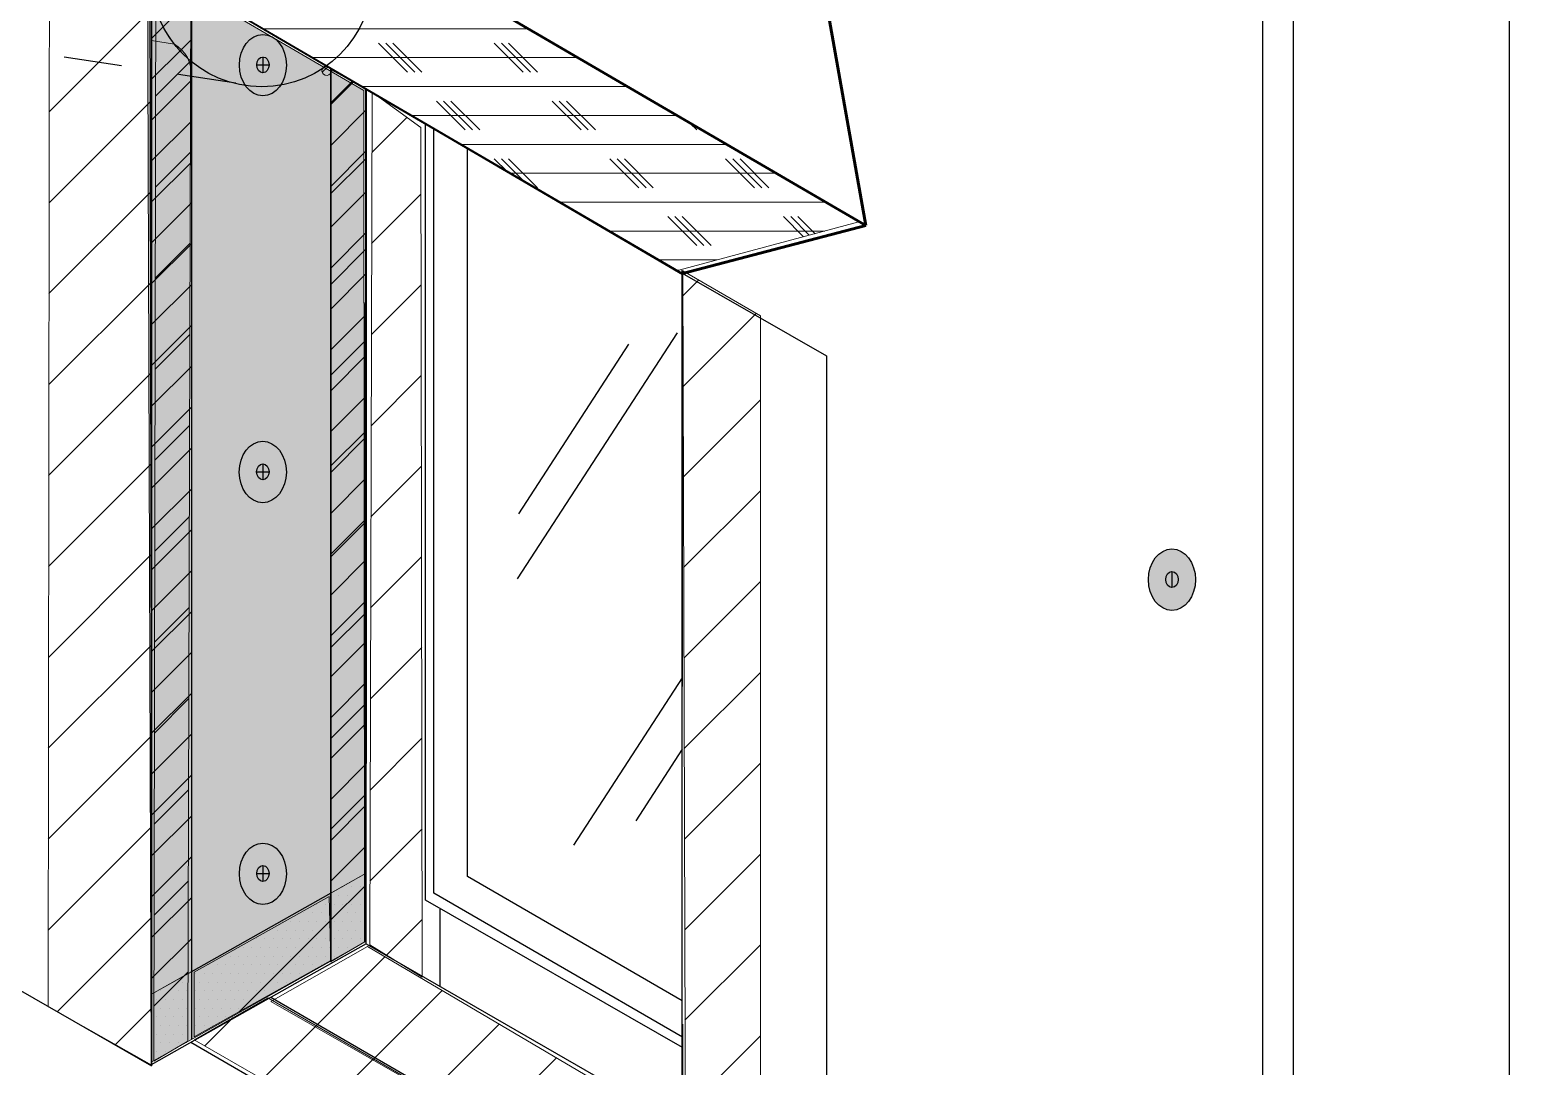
# Model space of a CAD drawing. Extents: x -1328 to 5679, y -4611 to 1603.
# Drawn here: x -736.2 to -502.8, y -1504.1 to -1342.8 of the extents above; entities that cross this region are included whole.
import ezdxf

# ---------------------------------------------------------------- set-up
doc = ezdxf.new("R2010")
doc.units = 0
doc.header["$MEASUREMENT"] = 0
doc.linetypes.add('AI-Linetype-27', pattern=[18.002632, 9.001316, -9.001316])
for name, color, linetype, lineweight in [('.ATI-HATCH', 7, 'Continuous', 0), ('G-ANNO-TTLB', 7, 'Continuous', 0), ('Layer 12', 7, 'Continuous', 0), ('TYVEK', 7, 'Continuous', 0)]:
    doc.layers.add(name, color=color, linetype=linetype, lineweight=lineweight)
pattern_1 = [(45, (0, 0), (-7.071067, 7.07107), [])]

# ---------------------------------------------------------------- blocks, each defined once
blk = doc.blocks.new('Block_88')
at = {"layer": 'TYVEK', "true_color": 0x003b71, "transparency": 33554687}
h = blk.add_hatch(color=156, dxfattribs=at)
h.dxf.hatch_style = 2
edge = h.paths.add_edge_path()
edge.add_ellipse((-558.54, -1428.37), major_axis=(0, 4.78), ratio=0.766948, start_angle=0, end_angle=360)
at = {"layer": 'TYVEK', "color": 18, "lineweight": 25, "true_color": 0x080808}
blk.add_line((-558.54, -1427.1), (-558.54, -1429.57), dxfattribs=at)
at = {"layer": 'TYVEK', "color": 18, "lineweight": 25, "true_color": 0x000000}
blk.add_ellipse((-558.54, -1428.37), major_axis=(0, 4.78), ratio=0.766948, dxfattribs=at)
at = {"layer": 'TYVEK', "color": 18, "lineweight": 25, "true_color": 0x080808}
blk.add_ellipse((-558.54, -1428.34), major_axis=(0, 1.23), ratio=0.788846, dxfattribs=at)
blk = doc.blocks.new('Block_205')
at = {"layer": 'TYVEK', "true_color": 0x003b71, "transparency": 33554687}
h = blk.add_hatch(color=156, dxfattribs=at)
h.dxf.hatch_style = 2
edge = h.paths.add_edge_path()
edge.add_ellipse((-699.99, -1348.25), major_axis=(0, 4.78), ratio=0.766948, start_angle=0, end_angle=360)
h = blk.add_hatch(color=156, dxfattribs=at)
h.dxf.hatch_style = 2
edge = h.paths.add_edge_path()
edge.add_ellipse((-700.01, -1411.61), major_axis=(0, 4.78), ratio=0.766948, start_angle=0, end_angle=360)
h = blk.add_hatch(color=156, dxfattribs=at)
h.dxf.hatch_style = 2
edge = h.paths.add_edge_path()
edge.add_ellipse((-699.99, -1474.16), major_axis=(0, 4.78), ratio=0.766948, start_angle=0, end_angle=360)
at = {"layer": 'TYVEK', "color": 18, "lineweight": 25, "true_color": 0x080808}
for p, q in [((-700.96, -1348.22), (-699.02, -1348.22)), ((-699.99, -1346.98), (-699.99, -1349.45)), ((-700.98, -1411.58), (-699.04, -1411.58)), ((-700.01, -1410.35), (-700.01, -1412.82)), ((-700.96, -1474.13), (-699.02, -1474.13)), ((-699.99, -1472.89), (-699.99, -1475.36))]:
    blk.add_line(p, q, dxfattribs=at)
at = {"layer": 'TYVEK', "color": 33, "lineweight": 25, "true_color": 0xcc9966}
for points in [[(-700.5, -1343.83)], [(-704.17, -1348.61)], [(-700.52, -1407.19)], [(-700.5, -1469.74)], [(-704.17, -1474.51)]]:
    blk.add_lwpolyline(points, dxfattribs=at)
at = {"layer": 'TYVEK', "color": 18, "lineweight": 25, "true_color": 0x000000}
for centre in [(-699.99, -1348.25), (-700.01, -1411.61), (-699.99, -1474.16)]:
    blk.add_ellipse(centre, major_axis=(0, 4.78), ratio=0.766948, dxfattribs=at)
at = {"layer": 'TYVEK', "color": 18, "lineweight": 25, "true_color": 0x080808}
for centre in [(-699.99, -1348.22), (-700.01, -1411.58), (-699.99, -1474.13)]:
    blk.add_ellipse(centre, major_axis=(0, 1.23), ratio=0.788846, dxfattribs=at)
blk = doc.blocks.new('Block_255')
at = {"layer": '.ATI-HATCH'}
for points, knots in [([(-711.11, -1336.07), (-711.11, -1336.07), (-717.31, -1332.45), (-717.31, -1332.45), (-717.31, -1332.45), (-717.31, -1332.9), (-717.31, -1332.9), (-717.31, -1332.9), (-717.31, -1332.9), (-717.31, -1332.9), (-717.31, -1332.9), (-717.31, -1336.43), (-717.31, -1336.43), (-716.78, -1340.85), (-714.55, -1344.9), (-711.11, -1347.72), (-711.11, -1347.72), (-711.11, -1336.07), (-711.11, -1336.07)], [0, 0, 0, 0, 1, 1, 1, 2, 2, 2, 3, 3, 3, 4, 4, 4, 5, 5, 5, 6, 6, 6, 6]), ([(-717.31, -1336.43), (-717.31, -1336.43), (-717.31, -1344.42), (-717.31, -1344.42), (-717.31, -1344.42), (-713.77, -1345), (-713.77, -1345), (-715.71, -1342.52), (-716.93, -1339.56), (-717.31, -1336.43)], [0, 0, 0, 0, 1, 1, 1, 2, 2, 2, 3, 3, 3, 3]), ([(-683.91, -1352.02), (-683.91, -1352.02), (-690.12, -1348.38), (-690.12, -1348.38), (-690.53, -1348.41), (-690.84, -1348.77), (-690.81, -1349.17), (-690.78, -1349.58), (-690.42, -1349.89), (-690.01, -1349.86), (-689.61, -1349.83), (-689.3, -1349.48), (-689.33, -1349.07), (-689.33, -1348.95), (-689.38, -1348.82), (-689.44, -1348.72), (-689.44, -1348.72), (-689.43, -1456.79), (-689.43, -1456.79), (-689.43, -1456.79), (-689.43, -1477.2), (-689.43, -1477.2), (-689.43, -1477.2), (-683.9, -1474.09), (-683.9, -1474.09), (-683.9, -1474.09), (-683.9, -1456.98), (-683.9, -1456.98), (-683.9, -1456.98), (-683.91, -1352.02), (-683.91, -1352.02)], [0, 0, 0, 0, 1, 1, 1, 2, 2, 2, 3, 3, 3, 4, 4, 4, 5, 5, 5, 6, 6, 6, 7, 7, 7, 8, 8, 8, 9, 9, 9, 10, 10, 10, 10])]:
    blk.add_open_spline(points, degree=3, knots=knots, dxfattribs=at)
at = {"layer": '.ATI-HATCH', "color": 8, "lineweight": 0, "true_color": 0x808080}
for points in [[(-717.14, -1337.55), (-717.14, -1337.55), (-713.98, -1334.39), (-713.98, -1334.39)], [(-717.31, -1337.72), (-717.31, -1337.72), (-717.14, -1337.55), (-717.14, -1337.55)], [(-715.51, -1342.29), (-715.51, -1342.29), (-711.11, -1337.88), (-711.11, -1337.88)], [(-717.31, -1344.09), (-717.31, -1344.09), (-715.51, -1342.29), (-715.51, -1342.29)], [(-712.89, -1346.03), (-712.89, -1346.03), (-711.11, -1344.25), (-711.11, -1344.25)], [(-690.77, -1349.37), (-690.77, -1349.37), (-689.9, -1348.51), (-689.9, -1348.51)], [(-689.44, -1354.41), (-689.44, -1354.41), (-685.89, -1350.86), (-685.89, -1350.86)], [(-689.44, -1360.77), (-689.44, -1360.77), (-683.91, -1355.24), (-683.91, -1355.24)], [(-689.44, -1367.14), (-689.44, -1367.14), (-683.91, -1361.61), (-683.91, -1361.61)], [(-689.44, -1373.5), (-689.44, -1373.5), (-683.91, -1367.97), (-683.91, -1367.97)], [(-689.44, -1379.87), (-689.44, -1379.87), (-683.91, -1374.33), (-683.91, -1374.33)], [(-689.44, -1386.23), (-689.44, -1386.23), (-683.91, -1380.7), (-683.91, -1380.7)], [(-689.44, -1392.59), (-689.44, -1392.59), (-683.91, -1387.06), (-683.91, -1387.06)], [(-689.44, -1398.96), (-689.44, -1398.96), (-683.9, -1393.43), (-683.9, -1393.43)], [(-689.44, -1405.32), (-689.44, -1405.32), (-683.9, -1399.79), (-683.9, -1399.79)], [(-689.44, -1411.69), (-689.44, -1411.69), (-683.9, -1406.15), (-683.9, -1406.15)], [(-689.43, -1418.05), (-689.43, -1418.05), (-683.9, -1412.52), (-683.9, -1412.52)], [(-689.43, -1424.42), (-689.43, -1424.42), (-683.9, -1418.88), (-683.9, -1418.88)], [(-689.43, -1430.78), (-689.43, -1430.78), (-683.9, -1425.25), (-683.9, -1425.25)], [(-689.43, -1437.14), (-689.43, -1437.14), (-683.9, -1431.61), (-683.9, -1431.61)], [(-689.43, -1443.51), (-689.43, -1443.51), (-683.9, -1437.98), (-683.9, -1437.98)], [(-689.43, -1449.87), (-689.43, -1449.87), (-683.9, -1444.34), (-683.9, -1444.34)], [(-689.43, -1456.24), (-689.43, -1456.24), (-683.9, -1450.7), (-683.9, -1450.7)], [(-689.43, -1462.6), (-689.43, -1462.6), (-683.9, -1457.07), (-683.9, -1457.07)], [(-689.43, -1468.97), (-689.43, -1468.97), (-683.9, -1463.43), (-683.9, -1463.43)], [(-689.43, -1475.33), (-689.43, -1475.33), (-683.9, -1469.8), (-683.9, -1469.8)]]:
    blk.add_open_spline(points, degree=3, dxfattribs=at)
blk = doc.blocks.new('Block_256')
at = {"layer": '.ATI-HATCH'}
blk.add_lwpolyline([(-694.19, -1490.84), (-683.9, -1485.04), (-683.9, -1474.09), (-717.31, -1492.9), (-717.31, -1503.86), (-711.43, -1500.55)], close=True, dxfattribs=at)
at = {"layer": '.ATI-HATCH', "color": 8, "lineweight": 0, "true_color": 0x808080}
for points in [[(-684.16, -1474.83), (-684.16, -1474.83), (-684.16, -1474.83), (-684.16, -1474.83)], [(-687.54, -1476.18), (-687.54, -1476.18), (-687.54, -1476.18), (-687.54, -1476.18)], [(-686.19, -1476.18), (-686.19, -1476.18), (-686.19, -1476.18), (-686.19, -1476.18)], [(-684.84, -1476.18), (-684.84, -1476.18), (-684.84, -1476.18), (-684.84, -1476.18)], [(-691.59, -1478.88), (-691.59, -1478.88), (-691.59, -1478.88), (-691.59, -1478.88)], [(-690.24, -1478.88), (-690.24, -1478.88), (-690.24, -1478.88), (-690.24, -1478.88)], [(-689.57, -1477.53), (-689.57, -1477.53), (-689.57, -1477.53), (-689.57, -1477.53)], [(-688.89, -1478.88), (-688.89, -1478.88), (-688.89, -1478.88), (-688.89, -1478.88)], [(-688.21, -1477.53), (-688.21, -1477.53), (-688.21, -1477.53), (-688.21, -1477.53)], [(-687.54, -1478.88), (-687.54, -1478.88), (-687.54, -1478.88), (-687.54, -1478.88)], [(-686.86, -1477.53), (-686.86, -1477.53), (-686.86, -1477.53), (-686.86, -1477.53)], [(-686.19, -1478.88), (-686.19, -1478.88), (-686.19, -1478.88), (-686.19, -1478.88)], [(-685.51, -1477.53), (-685.51, -1477.53), (-685.51, -1477.53), (-685.51, -1477.53)], [(-684.84, -1478.88), (-684.84, -1478.88), (-684.84, -1478.88), (-684.84, -1478.88)], [(-684.16, -1477.53), (-684.16, -1477.53), (-684.16, -1477.53), (-684.16, -1477.53)], [(-696.99, -1481.58), (-696.99, -1481.58), (-696.99, -1481.58), (-696.99, -1481.58)], [(-695.64, -1481.58), (-695.64, -1481.58), (-695.64, -1481.58), (-695.64, -1481.58)], [(-694.29, -1481.58), (-694.29, -1481.58), (-694.29, -1481.58), (-694.29, -1481.58)], [(-693.62, -1480.23), (-693.62, -1480.23), (-693.62, -1480.23), (-693.62, -1480.23)], [(-692.94, -1481.58), (-692.94, -1481.58), (-692.94, -1481.58), (-692.94, -1481.58)], [(-692.27, -1480.23), (-692.27, -1480.23), (-692.27, -1480.23), (-692.27, -1480.23)], [(-691.59, -1481.58), (-691.59, -1481.58), (-691.59, -1481.58), (-691.59, -1481.58)], [(-690.92, -1480.23), (-690.92, -1480.23), (-690.92, -1480.23), (-690.92, -1480.23)], [(-690.24, -1481.58), (-690.24, -1481.58), (-690.24, -1481.58), (-690.24, -1481.58)], [(-689.57, -1480.23), (-689.57, -1480.23), (-689.57, -1480.23), (-689.57, -1480.23)], [(-688.89, -1481.58), (-688.89, -1481.58), (-688.89, -1481.58), (-688.89, -1481.58)], [(-688.21, -1480.23), (-688.21, -1480.23), (-688.21, -1480.23), (-688.21, -1480.23)], [(-687.54, -1481.58), (-687.54, -1481.58), (-687.54, -1481.58), (-687.54, -1481.58)], [(-686.86, -1480.23), (-686.86, -1480.23), (-686.86, -1480.23), (-686.86, -1480.23)], [(-686.19, -1481.58), (-686.19, -1481.58), (-686.19, -1481.58), (-686.19, -1481.58)], [(-685.51, -1480.23), (-685.51, -1480.23), (-685.51, -1480.23), (-685.51, -1480.23)], [(-684.84, -1481.58), (-684.84, -1481.58), (-684.84, -1481.58), (-684.84, -1481.58)], [(-684.16, -1480.23), (-684.16, -1480.23), (-684.16, -1480.23), (-684.16, -1480.23)], [(-701.04, -1484.28), (-701.04, -1484.28), (-701.04, -1484.28), (-701.04, -1484.28)], [(-699.69, -1484.28), (-699.69, -1484.28), (-699.69, -1484.28), (-699.69, -1484.28)], [(-699.02, -1482.93), (-699.02, -1482.93), (-699.02, -1482.93), (-699.02, -1482.93)], [(-698.34, -1484.28), (-698.34, -1484.28), (-698.34, -1484.28), (-698.34, -1484.28)], [(-697.67, -1482.93), (-697.67, -1482.93), (-697.67, -1482.93), (-697.67, -1482.93)], [(-696.99, -1484.28), (-696.99, -1484.28), (-696.99, -1484.28), (-696.99, -1484.28)], [(-696.32, -1482.93), (-696.32, -1482.93), (-696.32, -1482.93), (-696.32, -1482.93)], [(-695.64, -1484.28), (-695.64, -1484.28), (-695.64, -1484.28), (-695.64, -1484.28)], [(-694.97, -1482.93), (-694.97, -1482.93), (-694.97, -1482.93), (-694.97, -1482.93)], [(-694.29, -1484.28), (-694.29, -1484.28), (-694.29, -1484.28), (-694.29, -1484.28)], [(-693.62, -1482.93), (-693.62, -1482.93), (-693.62, -1482.93), (-693.62, -1482.93)], [(-692.94, -1484.28), (-692.94, -1484.28), (-692.94, -1484.28), (-692.94, -1484.28)], [(-692.27, -1482.93), (-692.27, -1482.93), (-692.27, -1482.93), (-692.27, -1482.93)], [(-691.59, -1484.28), (-691.59, -1484.28), (-691.59, -1484.28), (-691.59, -1484.28)], [(-690.92, -1482.93), (-690.92, -1482.93), (-690.92, -1482.93), (-690.92, -1482.93)], [(-690.24, -1484.28), (-690.24, -1484.28), (-690.24, -1484.28), (-690.24, -1484.28)], [(-689.57, -1482.93), (-689.57, -1482.93), (-689.57, -1482.93), (-689.57, -1482.93)], [(-688.89, -1484.28), (-688.89, -1484.28), (-688.89, -1484.28), (-688.89, -1484.28)], [(-688.21, -1482.93), (-688.21, -1482.93), (-688.21, -1482.93), (-688.21, -1482.93)], [(-687.54, -1484.28), (-687.54, -1484.28), (-687.54, -1484.28), (-687.54, -1484.28)], [(-686.86, -1482.93), (-686.86, -1482.93), (-686.86, -1482.93), (-686.86, -1482.93)], [(-686.19, -1484.28), (-686.19, -1484.28), (-686.19, -1484.28), (-686.19, -1484.28)], [(-685.51, -1482.93), (-685.51, -1482.93), (-685.51, -1482.93), (-685.51, -1482.93)], [(-684.84, -1484.28), (-684.84, -1484.28), (-684.84, -1484.28), (-684.84, -1484.28)], [(-684.16, -1482.93), (-684.16, -1482.93), (-684.16, -1482.93), (-684.16, -1482.93)], [(-703.07, -1485.63), (-703.07, -1485.63), (-703.07, -1485.63), (-703.07, -1485.63)], [(-701.72, -1485.63), (-701.72, -1485.63), (-701.72, -1485.63), (-701.72, -1485.63)], [(-700.37, -1485.63), (-700.37, -1485.63), (-700.37, -1485.63), (-700.37, -1485.63)], [(-699.02, -1485.63), (-699.02, -1485.63), (-699.02, -1485.63), (-699.02, -1485.63)], [(-697.67, -1485.63), (-697.67, -1485.63), (-697.67, -1485.63), (-697.67, -1485.63)], [(-696.32, -1485.63), (-696.32, -1485.63), (-696.32, -1485.63), (-696.32, -1485.63)], [(-694.97, -1485.63), (-694.97, -1485.63), (-694.97, -1485.63), (-694.97, -1485.63)], [(-693.62, -1485.63), (-693.62, -1485.63), (-693.62, -1485.63), (-693.62, -1485.63)], [(-692.27, -1485.63), (-692.27, -1485.63), (-692.27, -1485.63), (-692.27, -1485.63)], [(-690.92, -1485.63), (-690.92, -1485.63), (-690.92, -1485.63), (-690.92, -1485.63)], [(-689.57, -1485.63), (-689.57, -1485.63), (-689.57, -1485.63), (-689.57, -1485.63)], [(-688.21, -1485.63), (-688.21, -1485.63), (-688.21, -1485.63), (-688.21, -1485.63)], [(-686.86, -1485.63), (-686.86, -1485.63), (-686.86, -1485.63), (-686.86, -1485.63)], [(-685.51, -1485.63), (-685.51, -1485.63), (-685.51, -1485.63), (-685.51, -1485.63)], [(-708.47, -1488.33), (-708.47, -1488.33), (-708.47, -1488.33), (-708.47, -1488.33)], [(-707.12, -1488.33), (-707.12, -1488.33), (-707.12, -1488.33), (-707.12, -1488.33)], [(-706.44, -1486.98), (-706.44, -1486.98), (-706.44, -1486.98), (-706.44, -1486.98)], [(-705.77, -1488.33), (-705.77, -1488.33), (-705.77, -1488.33), (-705.77, -1488.33)], [(-705.09, -1486.98), (-705.09, -1486.98), (-705.09, -1486.98), (-705.09, -1486.98)], [(-704.42, -1488.33), (-704.42, -1488.33), (-704.42, -1488.33), (-704.42, -1488.33)], [(-703.74, -1486.98), (-703.74, -1486.98), (-703.74, -1486.98), (-703.74, -1486.98)], [(-703.07, -1488.33), (-703.07, -1488.33), (-703.07, -1488.33), (-703.07, -1488.33)], [(-702.39, -1486.98), (-702.39, -1486.98), (-702.39, -1486.98), (-702.39, -1486.98)], [(-701.72, -1488.33), (-701.72, -1488.33), (-701.72, -1488.33), (-701.72, -1488.33)], [(-701.04, -1486.98), (-701.04, -1486.98), (-701.04, -1486.98), (-701.04, -1486.98)], [(-700.37, -1488.33), (-700.37, -1488.33), (-700.37, -1488.33), (-700.37, -1488.33)], [(-699.69, -1486.98), (-699.69, -1486.98), (-699.69, -1486.98), (-699.69, -1486.98)], [(-699.02, -1488.33), (-699.02, -1488.33), (-699.02, -1488.33), (-699.02, -1488.33)], [(-698.34, -1486.98), (-698.34, -1486.98), (-698.34, -1486.98), (-698.34, -1486.98)], [(-697.67, -1488.33), (-697.67, -1488.33), (-697.67, -1488.33), (-697.67, -1488.33)], [(-696.99, -1486.98), (-696.99, -1486.98), (-696.99, -1486.98), (-696.99, -1486.98)], [(-696.32, -1488.33), (-696.32, -1488.33), (-696.32, -1488.33), (-696.32, -1488.33)], [(-695.64, -1486.98), (-695.64, -1486.98), (-695.64, -1486.98), (-695.64, -1486.98)], [(-694.97, -1488.33), (-694.97, -1488.33), (-694.97, -1488.33), (-694.97, -1488.33)], [(-694.29, -1486.98), (-694.29, -1486.98), (-694.29, -1486.98), (-694.29, -1486.98)], [(-693.62, -1488.33), (-693.62, -1488.33), (-693.62, -1488.33), (-693.62, -1488.33)], [(-692.94, -1486.98), (-692.94, -1486.98), (-692.94, -1486.98), (-692.94, -1486.98)], [(-692.27, -1488.33), (-692.27, -1488.33), (-692.27, -1488.33), (-692.27, -1488.33)], [(-691.59, -1486.98), (-691.59, -1486.98), (-691.59, -1486.98), (-691.59, -1486.98)], [(-690.92, -1488.33), (-690.92, -1488.33), (-690.92, -1488.33), (-690.92, -1488.33)], [(-690.24, -1486.98), (-690.24, -1486.98), (-690.24, -1486.98), (-690.24, -1486.98)], [(-688.89, -1486.98), (-688.89, -1486.98), (-688.89, -1486.98), (-688.89, -1486.98)], [(-687.54, -1486.98), (-687.54, -1486.98), (-687.54, -1486.98), (-687.54, -1486.98)], [(-713.87, -1491.03), (-713.87, -1491.03), (-713.87, -1491.03), (-713.87, -1491.03)], [(-712.52, -1491.03), (-712.52, -1491.03), (-712.52, -1491.03), (-712.52, -1491.03)], [(-711.17, -1491.03), (-711.17, -1491.03), (-711.17, -1491.03), (-711.17, -1491.03)], [(-710.49, -1489.68), (-710.49, -1489.68), (-710.49, -1489.68), (-710.49, -1489.68)], [(-709.82, -1491.03), (-709.82, -1491.03), (-709.82, -1491.03), (-709.82, -1491.03)], [(-709.14, -1489.68), (-709.14, -1489.68), (-709.14, -1489.68), (-709.14, -1489.68)], [(-708.47, -1491.03), (-708.47, -1491.03), (-708.47, -1491.03), (-708.47, -1491.03)], [(-707.79, -1489.68), (-707.79, -1489.68), (-707.79, -1489.68), (-707.79, -1489.68)], [(-707.12, -1491.03), (-707.12, -1491.03), (-707.12, -1491.03), (-707.12, -1491.03)], [(-706.44, -1489.68), (-706.44, -1489.68), (-706.44, -1489.68), (-706.44, -1489.68)], [(-705.77, -1491.03), (-705.77, -1491.03), (-705.77, -1491.03), (-705.77, -1491.03)], [(-705.09, -1489.68), (-705.09, -1489.68), (-705.09, -1489.68), (-705.09, -1489.68)], [(-704.42, -1491.03), (-704.42, -1491.03), (-704.42, -1491.03), (-704.42, -1491.03)], [(-703.74, -1489.68), (-703.74, -1489.68), (-703.74, -1489.68), (-703.74, -1489.68)], [(-703.07, -1491.03), (-703.07, -1491.03), (-703.07, -1491.03), (-703.07, -1491.03)], [(-702.39, -1489.68), (-702.39, -1489.68), (-702.39, -1489.68), (-702.39, -1489.68)], [(-701.72, -1491.03), (-701.72, -1491.03), (-701.72, -1491.03), (-701.72, -1491.03)], [(-701.04, -1489.68), (-701.04, -1489.68), (-701.04, -1489.68), (-701.04, -1489.68)], [(-700.37, -1491.03), (-700.37, -1491.03), (-700.37, -1491.03), (-700.37, -1491.03)], [(-699.69, -1489.68), (-699.69, -1489.68), (-699.69, -1489.68), (-699.69, -1489.68)], [(-699.02, -1491.03), (-699.02, -1491.03), (-699.02, -1491.03), (-699.02, -1491.03)], [(-698.34, -1489.68), (-698.34, -1489.68), (-698.34, -1489.68), (-698.34, -1489.68)], [(-697.67, -1491.03), (-697.67, -1491.03), (-697.67, -1491.03), (-697.67, -1491.03)], [(-696.99, -1489.68), (-696.99, -1489.68), (-696.99, -1489.68), (-696.99, -1489.68)], [(-696.32, -1491.03), (-696.32, -1491.03), (-696.32, -1491.03), (-696.32, -1491.03)], [(-695.64, -1489.68), (-695.64, -1489.68), (-695.64, -1489.68), (-695.64, -1489.68)], [(-694.97, -1491.03), (-694.97, -1491.03), (-694.97, -1491.03), (-694.97, -1491.03)], [(-694.29, -1489.68), (-694.29, -1489.68), (-694.29, -1489.68), (-694.29, -1489.68)], [(-692.94, -1489.68), (-692.94, -1489.68), (-692.94, -1489.68), (-692.94, -1489.68)], [(-716.57, -1493.73), (-716.57, -1493.73), (-716.57, -1493.73), (-716.57, -1493.73)], [(-715.89, -1492.38), (-715.89, -1492.38), (-715.89, -1492.38), (-715.89, -1492.38)], [(-715.22, -1493.73), (-715.22, -1493.73), (-715.22, -1493.73), (-715.22, -1493.73)], [(-714.54, -1492.38), (-714.54, -1492.38), (-714.54, -1492.38), (-714.54, -1492.38)], [(-713.87, -1493.73), (-713.87, -1493.73), (-713.87, -1493.73), (-713.87, -1493.73)], [(-713.19, -1492.38), (-713.19, -1492.38), (-713.19, -1492.38), (-713.19, -1492.38)], [(-712.52, -1493.73), (-712.52, -1493.73), (-712.52, -1493.73), (-712.52, -1493.73)], [(-711.84, -1492.38), (-711.84, -1492.38), (-711.84, -1492.38), (-711.84, -1492.38)], [(-711.17, -1493.73), (-711.17, -1493.73), (-711.17, -1493.73), (-711.17, -1493.73)], [(-710.49, -1492.38), (-710.49, -1492.38), (-710.49, -1492.38), (-710.49, -1492.38)], [(-709.82, -1493.73), (-709.82, -1493.73), (-709.82, -1493.73), (-709.82, -1493.73)], [(-709.14, -1492.38), (-709.14, -1492.38), (-709.14, -1492.38), (-709.14, -1492.38)], [(-708.47, -1493.73), (-708.47, -1493.73), (-708.47, -1493.73), (-708.47, -1493.73)], [(-707.79, -1492.38), (-707.79, -1492.38), (-707.79, -1492.38), (-707.79, -1492.38)], [(-707.12, -1493.73), (-707.12, -1493.73), (-707.12, -1493.73), (-707.12, -1493.73)], [(-706.44, -1492.38), (-706.44, -1492.38), (-706.44, -1492.38), (-706.44, -1492.38)], [(-705.77, -1493.73), (-705.77, -1493.73), (-705.77, -1493.73), (-705.77, -1493.73)], [(-705.09, -1492.38), (-705.09, -1492.38), (-705.09, -1492.38), (-705.09, -1492.38)], [(-704.42, -1493.73), (-704.42, -1493.73), (-704.42, -1493.73), (-704.42, -1493.73)], [(-703.74, -1492.38), (-703.74, -1492.38), (-703.74, -1492.38), (-703.74, -1492.38)], [(-703.07, -1493.73), (-703.07, -1493.73), (-703.07, -1493.73), (-703.07, -1493.73)], [(-702.39, -1492.38), (-702.39, -1492.38), (-702.39, -1492.38), (-702.39, -1492.38)], [(-701.72, -1493.73), (-701.72, -1493.73), (-701.72, -1493.73), (-701.72, -1493.73)], [(-701.04, -1492.38), (-701.04, -1492.38), (-701.04, -1492.38), (-701.04, -1492.38)], [(-700.37, -1493.73), (-700.37, -1493.73), (-700.37, -1493.73), (-700.37, -1493.73)], [(-699.69, -1492.38), (-699.69, -1492.38), (-699.69, -1492.38), (-699.69, -1492.38)], [(-698.34, -1492.38), (-698.34, -1492.38), (-698.34, -1492.38), (-698.34, -1492.38)], [(-696.99, -1492.38), (-696.99, -1492.38), (-696.99, -1492.38), (-696.99, -1492.38)], [(-717.24, -1495.08), (-717.24, -1495.08), (-717.24, -1495.08), (-717.24, -1495.08)], [(-715.89, -1495.08), (-715.89, -1495.08), (-715.89, -1495.08), (-715.89, -1495.08)], [(-714.54, -1495.08), (-714.54, -1495.08), (-714.54, -1495.08), (-714.54, -1495.08)], [(-713.19, -1495.08), (-713.19, -1495.08), (-713.19, -1495.08), (-713.19, -1495.08)], [(-711.84, -1495.08), (-711.84, -1495.08), (-711.84, -1495.08), (-711.84, -1495.08)], [(-710.49, -1495.08), (-710.49, -1495.08), (-710.49, -1495.08), (-710.49, -1495.08)], [(-709.14, -1495.08), (-709.14, -1495.08), (-709.14, -1495.08), (-709.14, -1495.08)], [(-707.79, -1495.08), (-707.79, -1495.08), (-707.79, -1495.08), (-707.79, -1495.08)], [(-706.44, -1495.08), (-706.44, -1495.08), (-706.44, -1495.08), (-706.44, -1495.08)], [(-705.09, -1495.08), (-705.09, -1495.08), (-705.09, -1495.08), (-705.09, -1495.08)], [(-703.74, -1495.08), (-703.74, -1495.08), (-703.74, -1495.08), (-703.74, -1495.08)], [(-702.39, -1495.08), (-702.39, -1495.08), (-702.39, -1495.08), (-702.39, -1495.08)], [(-717.24, -1497.78), (-717.24, -1497.78), (-717.24, -1497.78), (-717.24, -1497.78)], [(-716.57, -1496.43), (-716.57, -1496.43), (-716.57, -1496.43), (-716.57, -1496.43)], [(-715.89, -1497.78), (-715.89, -1497.78), (-715.89, -1497.78), (-715.89, -1497.78)], [(-715.22, -1496.43), (-715.22, -1496.43), (-715.22, -1496.43), (-715.22, -1496.43)], [(-714.54, -1497.78), (-714.54, -1497.78), (-714.54, -1497.78), (-714.54, -1497.78)], [(-713.87, -1496.43), (-713.87, -1496.43), (-713.87, -1496.43), (-713.87, -1496.43)], [(-713.19, -1497.78), (-713.19, -1497.78), (-713.19, -1497.78), (-713.19, -1497.78)], [(-712.52, -1496.43), (-712.52, -1496.43), (-712.52, -1496.43), (-712.52, -1496.43)], [(-711.84, -1497.78), (-711.84, -1497.78), (-711.84, -1497.78), (-711.84, -1497.78)], [(-711.17, -1496.43), (-711.17, -1496.43), (-711.17, -1496.43), (-711.17, -1496.43)], [(-710.49, -1497.78), (-710.49, -1497.78), (-710.49, -1497.78), (-710.49, -1497.78)], [(-709.82, -1496.43), (-709.82, -1496.43), (-709.82, -1496.43), (-709.82, -1496.43)], [(-709.14, -1497.78), (-709.14, -1497.78), (-709.14, -1497.78), (-709.14, -1497.78)], [(-708.47, -1496.43), (-708.47, -1496.43), (-708.47, -1496.43), (-708.47, -1496.43)], [(-707.79, -1497.78), (-707.79, -1497.78), (-707.79, -1497.78), (-707.79, -1497.78)], [(-707.12, -1496.43), (-707.12, -1496.43), (-707.12, -1496.43), (-707.12, -1496.43)], [(-705.77, -1496.43), (-705.77, -1496.43), (-705.77, -1496.43), (-705.77, -1496.43)], [(-704.42, -1496.43), (-704.42, -1496.43), (-704.42, -1496.43), (-704.42, -1496.43)], [(-717.24, -1500.49), (-717.24, -1500.49), (-717.24, -1500.49), (-717.24, -1500.49)], [(-716.57, -1499.14), (-716.57, -1499.14), (-716.57, -1499.14), (-716.57, -1499.14)], [(-715.89, -1500.49), (-715.89, -1500.49), (-715.89, -1500.49), (-715.89, -1500.49)], [(-715.22, -1499.14), (-715.22, -1499.14), (-715.22, -1499.14), (-715.22, -1499.14)], [(-714.54, -1500.49), (-714.54, -1500.49), (-714.54, -1500.49), (-714.54, -1500.49)], [(-713.87, -1499.14), (-713.87, -1499.14), (-713.87, -1499.14), (-713.87, -1499.14)], [(-713.19, -1500.49), (-713.19, -1500.49), (-713.19, -1500.49), (-713.19, -1500.49)], [(-712.52, -1499.14), (-712.52, -1499.14), (-712.52, -1499.14), (-712.52, -1499.14)], [(-711.84, -1500.49), (-711.84, -1500.49), (-711.84, -1500.49), (-711.84, -1500.49)], [(-711.17, -1499.14), (-711.17, -1499.14), (-711.17, -1499.14), (-711.17, -1499.14)], [(-709.82, -1499.14), (-709.82, -1499.14), (-709.82, -1499.14), (-709.82, -1499.14)], [(-716.57, -1501.84), (-716.57, -1501.84), (-716.57, -1501.84), (-716.57, -1501.84)], [(-715.22, -1501.84), (-715.22, -1501.84), (-715.22, -1501.84), (-715.22, -1501.84)], [(-713.87, -1501.84), (-713.87, -1501.84), (-713.87, -1501.84), (-713.87, -1501.84)], [(-717.24, -1503.19), (-717.24, -1503.19), (-717.24, -1503.19), (-717.24, -1503.19)]]:
    blk.add_open_spline(points, degree=3, dxfattribs=at)
blk = doc.blocks.new('Block_257')
at = {"layer": '.ATI-HATCH'}
blk.add_open_spline([(-711.11, -1349.89), (-711, -1347.88), (-712.03, -1345.99), (-713.77, -1345), (-713.77, -1345), (-717.31, -1344.42), (-717.31, -1344.42), (-717.31, -1344.42), (-717.31, -1492.9), (-717.31, -1492.9), (-717.31, -1492.9), (-711.11, -1489.41), (-711.11, -1489.41), (-711.11, -1489.41), (-711.11, -1349.89), (-711.11, -1349.89)], degree=3, knots=[0, 0, 0, 0, 1, 1, 1, 2, 2, 2, 3, 3, 3, 4, 4, 4, 5, 5, 5, 5], dxfattribs=at)
at = {"layer": '.ATI-HATCH', "color": 8, "lineweight": 0, "true_color": 0x808080}
for points in [[(-717.31, -1350.45), (-717.31, -1350.45), (-712.68, -1345.82), (-712.68, -1345.82)], [(-717.31, -1356.82), (-717.31, -1356.82), (-711.11, -1350.61), (-711.11, -1350.61)], [(-717.31, -1363.18), (-717.31, -1363.18), (-711.11, -1356.98), (-711.11, -1356.98)], [(-717.31, -1369.55), (-717.31, -1369.55), (-711.11, -1363.34), (-711.11, -1363.34)], [(-717.31, -1375.91), (-717.31, -1375.91), (-711.11, -1369.71), (-711.11, -1369.71)], [(-717.31, -1382.28), (-717.31, -1382.28), (-711.11, -1376.07), (-711.11, -1376.07)], [(-717.31, -1388.64), (-717.31, -1388.64), (-711.11, -1382.44), (-711.11, -1382.44)], [(-717.31, -1395.01), (-717.31, -1395.01), (-711.11, -1388.8), (-711.11, -1388.8)], [(-717.31, -1401.37), (-717.31, -1401.37), (-711.11, -1395.17), (-711.11, -1395.17)], [(-717.31, -1407.74), (-717.31, -1407.74), (-711.11, -1401.53), (-711.11, -1401.53)], [(-717.31, -1414.1), (-717.31, -1414.1), (-711.11, -1407.9), (-711.11, -1407.9)], [(-717.31, -1420.47), (-717.31, -1420.47), (-711.11, -1414.26), (-711.11, -1414.26)], [(-717.31, -1426.83), (-717.31, -1426.83), (-711.11, -1420.63), (-711.11, -1420.63)], [(-717.31, -1433.2), (-717.31, -1433.2), (-711.11, -1426.99), (-711.11, -1426.99)], [(-717.31, -1439.56), (-717.31, -1439.56), (-711.11, -1433.36), (-711.11, -1433.36)], [(-717.31, -1445.93), (-717.31, -1445.93), (-711.11, -1439.72), (-711.11, -1439.72)], [(-717.31, -1452.29), (-717.31, -1452.29), (-711.11, -1446.09), (-711.11, -1446.09)], [(-717.31, -1458.66), (-717.31, -1458.66), (-711.11, -1452.45), (-711.11, -1452.45)], [(-717.31, -1465.02), (-717.31, -1465.02), (-711.11, -1458.82), (-711.11, -1458.82)], [(-717.31, -1471.38), (-717.31, -1471.38), (-711.11, -1465.18), (-711.11, -1465.18)], [(-717.31, -1477.75), (-717.31, -1477.75), (-711.11, -1471.55), (-711.11, -1471.55)], [(-717.31, -1484.11), (-717.31, -1484.11), (-711.11, -1477.91), (-711.11, -1477.91)], [(-717.31, -1490.48), (-717.31, -1490.48), (-711.11, -1484.28), (-711.11, -1484.28)]]:
    blk.add_open_spline(points, degree=3, dxfattribs=at)
blk = doc.blocks.new('Block_265')
at = {"layer": '.ATI-HATCH'}
for points, knots in [([(-741.09, -1294.46), (-741.09, -1294.46), (-717.5, -1332.33), (-717.5, -1332.33), (-717.5, -1332.33), (-717.37, -1332.41), (-717.37, -1332.41), (-717.37, -1332.41), (-676.16, -1332.41), (-676.16, -1332.41), (-676.16, -1332.41), (-741.09, -1294.46), (-741.09, -1294.46)], [0, 0, 0, 0, 1, 1, 1, 2, 2, 2, 3, 3, 3, 4, 4, 4, 4]), ([(-676.16, -1332.41), (-676.16, -1332.41), (-716.84, -1332.41), (-716.84, -1332.41), (-716.84, -1332.41), (-716.84, -1332.72), (-716.84, -1332.72), (-716.84, -1332.72), (-635.84, -1380.19), (-635.84, -1380.19), (-635.84, -1380.19), (-635.26, -1380.19), (-635.26, -1380.19), (-635.26, -1380.19), (-607.28, -1372.67), (-607.28, -1372.67), (-607.28, -1372.67), (-676.16, -1332.41), (-676.16, -1332.41)], [0, 0, 0, 0, 1, 1, 1, 2, 2, 2, 3, 3, 3, 4, 4, 4, 5, 5, 5, 6, 6, 6, 6])]:
    blk.add_open_spline(points, degree=3, knots=knots, dxfattribs=at)
at = {"layer": '.ATI-HATCH', "color": 8, "lineweight": 0, "true_color": 0x808080}
for points in [[(-739.14, -1297.58), (-739.14, -1297.58), (-735.74, -1297.58), (-735.74, -1297.58)], [(-736.34, -1302.08), (-736.34, -1302.08), (-728.04, -1302.08), (-728.04, -1302.08)], [(-733.54, -1306.58), (-733.54, -1306.58), (-720.34, -1306.58), (-720.34, -1306.58)], [(-713.5, -1313.33), (-713.5, -1313.33), (-718, -1308.83), (-718, -1308.83)], [(-712.38, -1313.33), (-712.38, -1313.33), (-716.88, -1308.83), (-716.88, -1308.83)], [(-730.74, -1311.08), (-730.74, -1311.08), (-712.65, -1311.08), (-712.65, -1311.08)], [(-711.25, -1313.33), (-711.25, -1313.33), (-714.71, -1309.88), (-714.71, -1309.88)], [(-729.26, -1313.33), (-729.26, -1313.33), (-729.47, -1313.13), (-729.47, -1313.13)], [(-727.93, -1315.58), (-727.93, -1315.58), (-704.95, -1315.58), (-704.95, -1315.58)], [(-721.38, -1322.34), (-721.38, -1322.34), (-725.88, -1317.84), (-725.88, -1317.84)], [(-720.25, -1322.34), (-720.25, -1322.34), (-724.75, -1317.84), (-724.75, -1317.84)], [(-704.5, -1322.34), (-704.5, -1322.34), (-709, -1317.84), (-709, -1317.84)], [(-703.38, -1322.34), (-703.38, -1322.34), (-707.88, -1317.84), (-707.88, -1317.84)], [(-702.25, -1322.34), (-702.25, -1322.34), (-706.75, -1317.84), (-706.75, -1317.84)], [(-722.5, -1322.34), (-722.5, -1322.34), (-725.75, -1319.09), (-725.75, -1319.09)], [(-725.13, -1320.09), (-725.13, -1320.09), (-697.25, -1320.09), (-697.25, -1320.09)], [(-722.33, -1324.59), (-722.33, -1324.59), (-689.55, -1324.59), (-689.55, -1324.59)], [(-713.5, -1331.34), (-713.5, -1331.34), (-718, -1326.84), (-718, -1326.84)], [(-712.38, -1331.34), (-712.38, -1331.34), (-716.88, -1326.84), (-716.88, -1326.84)], [(-711.25, -1331.34), (-711.25, -1331.34), (-715.75, -1326.84), (-715.75, -1326.84)], [(-695.5, -1331.34), (-695.5, -1331.34), (-700, -1326.84), (-700, -1326.84)], [(-694.38, -1331.34), (-694.38, -1331.34), (-698.88, -1326.84), (-698.88, -1326.84)], [(-693.25, -1331.34), (-693.25, -1331.34), (-697.75, -1326.84), (-697.75, -1326.84)], [(-719.52, -1329.09), (-719.52, -1329.09), (-681.85, -1329.09), (-681.85, -1329.09)], [(-715.36, -1333.59), (-715.36, -1333.59), (-674.15, -1333.59), (-674.15, -1333.59)], [(-705.44, -1339.41), (-705.44, -1339.41), (-709, -1335.84), (-709, -1335.84)], [(-703.38, -1340.34), (-703.38, -1340.34), (-707.88, -1335.84), (-707.88, -1335.84)], [(-702.25, -1340.34), (-702.25, -1340.34), (-706.75, -1335.84), (-706.75, -1335.84)], [(-686.5, -1340.34), (-686.5, -1340.34), (-691, -1335.84), (-691, -1335.84)], [(-685.37, -1340.34), (-685.37, -1340.34), (-689.87, -1335.84), (-689.87, -1335.84)], [(-684.25, -1340.34), (-684.25, -1340.34), (-688.75, -1335.84), (-688.75, -1335.84)], [(-668.5, -1340.34), (-668.5, -1340.34), (-673, -1335.84), (-673, -1335.84)], [(-667.37, -1340.34), (-667.37, -1340.34), (-671.87, -1335.84), (-671.87, -1335.84)], [(-666.25, -1340.34), (-666.25, -1340.34), (-670.75, -1335.84), (-670.75, -1335.84)], [(-707.68, -1338.09), (-707.68, -1338.09), (-666.45, -1338.09), (-666.45, -1338.09)], [(-700, -1342.59), (-700, -1342.59), (-658.75, -1342.59), (-658.75, -1342.59)], [(-677.5, -1349.34), (-677.5, -1349.34), (-682, -1344.84), (-682, -1344.84)], [(-676.37, -1349.34), (-676.37, -1349.34), (-680.87, -1344.84), (-680.87, -1344.84)], [(-675.25, -1349.34), (-675.25, -1349.34), (-679.75, -1344.84), (-679.75, -1344.84)], [(-659.5, -1349.34), (-659.5, -1349.34), (-664, -1344.84), (-664, -1344.84)], [(-658.37, -1349.34), (-658.37, -1349.34), (-662.87, -1344.84), (-662.87, -1344.84)], [(-657.25, -1349.34), (-657.25, -1349.34), (-661.75, -1344.84), (-661.75, -1344.84)], [(-692.32, -1347.09), (-692.32, -1347.09), (-651.05, -1347.09), (-651.05, -1347.09)], [(-684.64, -1351.59), (-684.64, -1351.59), (-643.35, -1351.59), (-643.35, -1351.59)], [(-676.96, -1356.09), (-676.96, -1356.09), (-635.65, -1356.09), (-635.65, -1356.09)], [(-668.5, -1358.34), (-668.5, -1358.34), (-673, -1353.84), (-673, -1353.84)], [(-667.37, -1358.34), (-667.37, -1358.34), (-671.87, -1353.84), (-671.87, -1353.84)], [(-666.25, -1358.34), (-666.25, -1358.34), (-670.75, -1353.84), (-670.75, -1353.84)], [(-650.49, -1358.34), (-650.49, -1358.34), (-654.99, -1353.84), (-654.99, -1353.84)], [(-649.37, -1358.34), (-649.37, -1358.34), (-653.87, -1353.84), (-653.87, -1353.84)], [(-648.24, -1358.34), (-648.24, -1358.34), (-652.74, -1353.84), (-652.74, -1353.84)], [(-632.49, -1358.34), (-632.49, -1358.34), (-633.46, -1357.37), (-633.46, -1357.37)], [(-669.28, -1360.59), (-669.28, -1360.59), (-627.95, -1360.59), (-627.95, -1360.59)], [(-661.95, -1364.89), (-661.95, -1364.89), (-664, -1362.84), (-664, -1362.84)], [(-659.23, -1366.49), (-659.23, -1366.49), (-662.87, -1362.84), (-662.87, -1362.84)], [(-657.25, -1367.34), (-657.25, -1367.34), (-661.75, -1362.84), (-661.75, -1362.84)], [(-641.49, -1367.34), (-641.49, -1367.34), (-645.99, -1362.84), (-645.99, -1362.84)], [(-640.37, -1367.34), (-640.37, -1367.34), (-644.87, -1362.84), (-644.87, -1362.84)], [(-639.24, -1367.34), (-639.24, -1367.34), (-643.74, -1362.84), (-643.74, -1362.84)], [(-623.49, -1367.34), (-623.49, -1367.34), (-627.99, -1362.84), (-627.99, -1362.84)], [(-622.36, -1367.34), (-622.36, -1367.34), (-626.87, -1362.84), (-626.87, -1362.84)], [(-621.24, -1367.34), (-621.24, -1367.34), (-625.74, -1362.84), (-625.74, -1362.84)], [(-661.61, -1365.09), (-661.61, -1365.09), (-620.25, -1365.09), (-620.25, -1365.09)], [(-653.93, -1369.59), (-653.93, -1369.59), (-612.55, -1369.59), (-612.55, -1369.59)], [(-632.49, -1376.34), (-632.49, -1376.34), (-636.99, -1371.84), (-636.99, -1371.84)], [(-631.37, -1376.34), (-631.37, -1376.34), (-635.87, -1371.84), (-635.87, -1371.84)], [(-630.24, -1376.34), (-630.24, -1376.34), (-634.74, -1371.84), (-634.74, -1371.84)], [(-615.86, -1374.98), (-615.86, -1374.98), (-618.99, -1371.84), (-618.99, -1371.84)], [(-614.97, -1374.74), (-614.97, -1374.74), (-617.86, -1371.84), (-617.86, -1371.84)], [(-614.08, -1374.5), (-614.08, -1374.5), (-616.74, -1371.84), (-616.74, -1371.84)], [(-646.25, -1374.09), (-646.25, -1374.09), (-612.57, -1374.09), (-612.57, -1374.09)], [(-638.57, -1378.59), (-638.57, -1378.59), (-629.32, -1378.59), (-629.32, -1378.59)]]:
    blk.add_open_spline(points, degree=3, dxfattribs=at)

msp = doc.modelspace()

# ---------------------------------------------------------------- hatches: boundary and pattern name
at = {"layer": 'G-ANNO-TTLB', "true_color": 0xff00ff, "transparency": 33554687}
h = msp.add_hatch(color=6, dxfattribs=at)
edge = h.paths.add_edge_path()
edge.add_spline(control_points=[(1601.48, -3473.69), (1601.48, -3473.69), (-1328.04, -3473.69), (-1328.04, -3473.69), (-1328.04, -3473.69), (-1328.04, -1016.69), (-1328.04, -1016.69), (-1328.04, -1016.69), (1601.48, -1016.69), (1601.48, -1016.69), (1601.48, -1016.69), (1601.48, -3473.69), (1601.48, -3473.69)], knot_values=[0, 0, 0, 0, 1, 1, 1, 2, 2, 2, 3, 3, 3, 4, 4, 4, 4], degree=3, periodic=0)
edge = h.paths.add_edge_path()
edge.add_spline(control_points=[(-1319.04, -1025.69), (-1319.04, -1025.69), (-1319.04, -3464.69), (-1319.04, -3464.69), (-1319.04, -3464.69), (1592.48, -3464.69), (1592.48, -3464.69), (1592.48, -3464.69), (1592.48, -1025.69), (1592.48, -1025.69), (1592.48, -1025.69), (-1319.04, -1025.69), (-1319.04, -1025.69)], knot_values=[0, 0, 0, 0, 1, 1, 1, 2, 2, 2, 3, 3, 3, 4, 4, 4, 4], degree=3, periodic=0)
edge.add_line((-1319.04, -1025.69), (-1319.04, -1025.69))
at = {"layer": 'Layer 12', "true_color": 0x000000, "transparency": 33554687}
h = msp.add_hatch(dxfattribs=at)
h.set_pattern_fill('_U', color=18, scale=10, angle=45, style=2, pattern_type=0)
h.set_pattern_definition(pattern_1)
h.paths.add_polyline_path([(-717.27, -1503.94), (-733.43, -1494.85), (-733.22, -1324.13), (-717.59, -1332.88)])
at = {"layer": 'Layer 12', "true_color": 0x848484, "transparency": 33554457}
h = msp.add_hatch(color=252, dxfattribs=at)
h.dxf.hatch_style = 2
h.paths.add_polyline_path([(-684.16, -1484.83), (-684.26, -1352.23), (-717.93, -1332.53), (-717.36, -1503.49)])
at = {"layer": 'Layer 12', "true_color": 0x000000, "transparency": 33554687}
h = msp.add_hatch(dxfattribs=at)
h.set_pattern_fill('_U', color=18, scale=10, angle=45, style=2, pattern_type=0)
h.set_pattern_definition(pattern_1)
h.paths.add_polyline_path([(-711.65, -1500.25), (-716.96, -1503.36), (-716.66, -1333.59), (-711.21, -1336.54)])
h = msp.add_hatch(dxfattribs=at)
h.set_pattern_fill('_U', color=18, scale=10, angle=45, style=2, pattern_type=0)
h.set_pattern_definition(pattern_1)
h.paths.add_polyline_path([(-684.14, -1484.75), (-689.45, -1487.86), (-689.49, -1348.95), (-684.04, -1351.9)])
h = msp.add_hatch(dxfattribs=at)
h.set_pattern_fill('_U', color=18, scale=10, angle=45, style=2, pattern_type=0)
h.set_pattern_definition(pattern_1)
h.paths.add_polyline_path([(-675.19, -1490.26), (-683.37, -1485.22), (-683.01, -1352.47), (-675.42, -1357.99)])
h = msp.add_hatch(dxfattribs=at)
h.set_pattern_fill('_U', color=18, scale=10, angle=45, style=2, pattern_type=0)
h.set_pattern_definition(pattern_1)
h.paths.add_polyline_path([(-634.15, -1551.94), (-622.57, -1558.42), (-622.57, -1387.3), (-634.66, -1380.28)])
h = msp.add_hatch(dxfattribs=at)
h.set_pattern_fill('_U', color=18, scale=10, angle=45, style=2, pattern_type=0)
h.set_pattern_definition(pattern_1)
h.paths.add_polyline_path([(-710.67, -1499.56), (-710.67, -1489.51), (-689.68, -1477.7), (-689.42, -1487.66)])
h = msp.add_hatch(dxfattribs=at)
h.set_pattern_fill('_U', color=18, scale=10, angle=45, style=2, pattern_type=0)
h.set_pattern_definition(pattern_1)
h.paths.add_polyline_path([(-635.04, -1530.52), (-698.75, -1494.05), (-683.74, -1485.5), (-635.04, -1514.19)])
h = msp.add_hatch(dxfattribs=at)
h.set_pattern_fill('_U', color=18, scale=10, angle=45, style=2, pattern_type=0)
h.set_pattern_definition(pattern_1)
h.paths.add_polyline_path([(-635.02, -1530.6), (-634.8, -1543.78), (-710.67, -1500.02), (-699.22, -1493.49)])

# ---------------------------------------------------------------- linework, layer by layer
at = {"layer": 'G-ANNO-TTLB'}
for points in [[(1601.48, -3473.69), (1601.48, -3473.69), (-1328.04, -3473.69), (-1328.04, -3473.69), (-1328.04, -3473.69), (-1328.04, -1016.69), (-1328.04, -1016.69), (-1328.04, -1016.69), (1601.48, -1016.69), (1601.48, -1016.69), (1601.48, -1016.69), (1601.48, -3473.69), (1601.48, -3473.69)], [(-1319.04, -1025.69), (-1319.04, -1025.69), (-1319.04, -3464.69), (-1319.04, -3464.69), (-1319.04, -3464.69), (1592.48, -3464.69), (1592.48, -3464.69), (1592.48, -3464.69), (1592.48, -1025.69), (1592.48, -1025.69), (1592.48, -1025.69), (-1319.04, -1025.69), (-1319.04, -1025.69)]]:
    msp.add_open_spline(points, degree=3, knots=[0, 0, 0, 0, 1, 1, 1, 2, 2, 2, 3, 3, 3, 4, 4, 4, 4], dxfattribs=at)
at = {"layer": 'Layer 12'}
for points in [[(-717.27, -1503.94), (-733.43, -1494.85), (-733.22, -1324.13), (-717.59, -1332.88)], [(-684.16, -1484.83), (-684.26, -1352.23), (-717.93, -1332.53), (-717.36, -1503.49)], [(-711.65, -1500.25), (-716.96, -1503.36), (-716.66, -1333.59), (-711.21, -1336.54)], [(-684.14, -1484.75), (-689.45, -1487.86), (-689.49, -1348.95), (-684.04, -1351.9)], [(-675.19, -1490.26), (-683.37, -1485.22), (-683.01, -1352.47), (-675.42, -1357.99)], [(-634.15, -1551.94), (-622.57, -1558.42), (-622.57, -1387.3), (-634.66, -1380.28)], [(-710.67, -1499.56), (-710.67, -1489.51), (-689.68, -1477.7), (-689.42, -1487.66)], [(-635.04, -1530.52), (-698.75, -1494.05), (-683.74, -1485.5), (-635.04, -1514.19)], [(-635.02, -1530.6), (-634.8, -1543.78), (-710.67, -1500.02), (-699.22, -1493.49)]]:
    msp.add_lwpolyline(points, close=True, dxfattribs=at)
at = {"layer": 'TYVEK', "color": 18, "lineweight": 60, "true_color": 0x000000}
for p, q in [((-606.17, -1373.24), (-741.04, -1294.49)), ((-606.17, -1373.24), (-615.99, -1317.71)), ((-634.72, -1380.68), (-606.17, -1373.24))]:
    msp.add_line(p, q, dxfattribs=at)
at = {"layer": 'TYVEK', "color": 33, "lineweight": 25, "true_color": 0xcc9966}
msp.add_line((-506, -1723.87), (-506, -1299.44), dxfattribs=at)
at = {"layer": 'TYVEK', "color": 2, "lineweight": 25, "true_color": 0xffff00}
for p, q in [((-539.63, -1413.53), (-539.63, -1319.01)), ((-544.44, -1321.79), (-544.44, -1408.24)), ((-539.63, -1743.44), (-539.63, -1406.53)), ((-544.44, -1408.24), (-544.44, -1746.22))]:
    msp.add_line(p, q, dxfattribs=at)
at = {"layer": 'TYVEK', "color": 18, "lineweight": 25, "true_color": 0x000000}
for p, q in [((-544.44, -1321.79), (-544.44, -1746.22)), ((-717.31, -1504.06), (-717.31, -1332.45)), ((-717.31, -1332.45), (-634.72, -1380.85)), ((-634.72, -1380.68), (-717.31, -1332.45)), ((-683.91, -1456.97), (-683.91, -1352.02)), ((-634.77, -1524.11), (-634.72, -1380.68)), ((-634.77, -1551.81), (-634.72, -1380.85)), ((-694.19, -1490.84), (-711.43, -1500.55))]:
    msp.add_line(p, q, dxfattribs=at)
at = {"layer": 'TYVEK', "color": 18, "linetype": 'AI-Linetype-27', "lineweight": 25, "true_color": 0x000000}
msp.add_line((-704.2, -1351.08), (-840.13, -1330.49), dxfattribs=at)
at = {"layer": 'TYVEK', "color": 4, "lineweight": 25, "true_color": 0x00ffff}
for p, q in [((-717.31, -1332.9), (-717.31, -1503.86)), ((-711.11, -1336.07), (-711.11, -1499.91)), ((-689.44, -1348.95), (-689.43, -1487.94)), ((-683.91, -1352.02), (-683.9, -1456.98)), ((-634.77, -1551.81), (-634.77, -1380.2)), ((-634.77, -1380.65), (-612.28, -1393.54)), ((-612.28, -1393.54), (-612.28, -1559.44)), ((-683.9, -1485.06), (-683.9, -1456.98)), ((-689.43, -1477.2), (-711.22, -1489.47)), ((-672.39, -1491.7), (-672.39, -1479.7)), ((-683.91, -1485.05), (-694.19, -1490.84)), ((-683.9, -1485.06), (-694.17, -1490.85)), ((-683.9, -1485.06), (-634.7, -1513.44)), ((-739.8, -1491.17), (-717.31, -1504.06)), ((-694.19, -1490.84), (-711.43, -1500.55)), ((-698.74, -1493.4), (-634.74, -1530.42)), ((-634.72, -1497.59), (-634.72, -1513.65)), ((-711.43, -1500.55), (-717.4, -1503.91)), ((-711.22, -1500.37), (-634.54, -1544.72)), ((-717.31, -1503.86), (-717.31, -1504.06))]:
    msp.add_line(p, q, dxfattribs=at)
at = {"layer": 'TYVEK', "color": 3, "lineweight": 25, "true_color": 0x00ff00}
for p, q in [((-674.69, -1478.3), (-674.69, -1357.43)), ((-673.39, -1477.21), (-673.39, -1358.18)), ((-668.18, -1474.61), (-668.18, -1361.24)), ((-634.75, -1493.95), (-668.18, -1474.61)), ((-634.72, -1499.58), (-673.39, -1477.21)), ((-634.72, -1501.21), (-674.69, -1478.3))]:
    msp.add_line(p, q, dxfattribs=at)
at = {"layer": 'TYVEK', "color": 252, "lineweight": 25, "true_color": 0x848484}
for p, q in [((-635.53, -1389.95), (-660.41, -1428.25)), ((-643.12, -1391.71), (-660.22, -1418.13)), ((-634.74, -1443.65), (-651.68, -1469.73)), ((-634.74, -1454.78), (-641.94, -1465.9))]:
    msp.add_line(p, q, dxfattribs=at)
at = {"layer": 'TYVEK', "color": 18, "lineweight": 25, "true_color": 0x000000}
msp.add_circle((-700.18, -1334.37), 17.25, dxfattribs=at)

# ---------------------------------------------------------------- block references
at = {"layer": '.ATI-HATCH'}
for name in ['Block_265', 'Block_255', 'Block_257', 'Block_256']:
    msp.add_blockref(name, (0, 0), dxfattribs=at)
at = {"layer": 'TYVEK'}
for name in ['Block_88', 'Block_205']:
    msp.add_blockref(name, (0, 0), dxfattribs=at)

doc.saveas('drawing.dxf')
